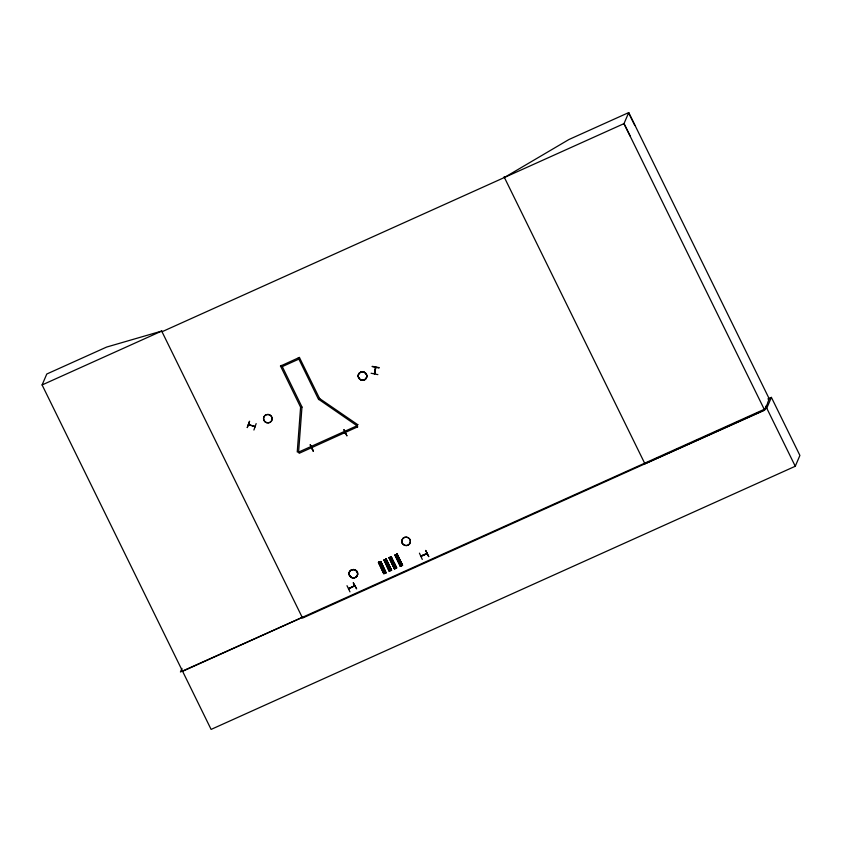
<?xml version="1.0" encoding="UTF-8"?>
<svg xmlns="http://www.w3.org/2000/svg" width="842" height="842" viewBox="0 0 842 842"><rect width="100%" height="100%" fill="white"/><g stroke="black" fill="none" stroke-linecap="round" stroke-linejoin="round"><path stroke-width="1.26" d="M375.764 367.375L374.574 373.995L375.795 367.196M354.619 585.685L348.599 588.863L354.787 585.695M354.345 586.19L354.819 586.064M344.967 432.714L344.473 433.398L345.062 432.872M345.167 433.135L344.42 433.072L345.125 432.714M427.178 553.668L420.989 556.457M357.829 424.578L357.019 425.778L298.594 452.101L297.247 451.975L300.615 406.97M357.661 426.841L299.173 453.301L298.594 452.101L301.962 407.096M372.217 366.586L379.026 367.975M375.448 367.396L374.322 373.806M377.869 374.616L371.08 373.248M383.184 568.834L382.805 568.034M388.699 566.266L388.52 565.645M393.193 563.256L393.109 564.151L393.835 564.014M247.264 427.536L249.579 421.21L247.306 427.547M248.59 424.379L249.127 424.347M254.484 426.294L254.905 426.947M256.157 423.61L253.905 430.03M767.872 398.971L771.398 397.382L799.9 455.438L795.269 466.257L211.11 729.414L42.1 384.941L46.784 374.016L106.576 347.083L161.685 331.074L162.022 331.737L623.996 123.627L628.732 112.586L769.272 398.908L767.851 402.223M248.674 424.189L248.474 424.694L255.052 426.568M301.899 407.223L300.562 407.096L280.481 365.944M281.691 365.396L301.773 406.56L300.562 407.096M282.28 366.596L298.878 359.113M298.289 357.913L318.371 399.076L319.644 398.392M280.428 366.081L299.499 357.376M181.956 668.401L180.43 671.979L302.236 617.397M182.651 671.274L766.767 408.202L771.398 397.382M357.608 426.978L357.019 425.778L318.886 399.466M310.33 444.829L313.224 451.091L310.288 444.85M311.961 447.923L312.466 447.47L311.845 447.807M312.045 447.923L312.329 447.418M343.946 429.746L346.957 435.914L343.968 429.746M346.999 585.685L349.967 591.863M348.662 588.369L354.65 585.874M349.188 588.674L348.609 588.558M353.261 582.874L356.629 588.874L353.345 582.832M381.437 568.466L383.542 567.519M381.994 569.56L384.068 568.687M382.457 570.602L384.562 569.655M383.363 572.497L385.447 571.581M387.425 567.14L389.53 566.192M379.952 561.835L385.415 573.013L386.131 572.697L380.805 561.519L385.868 572.823L380.658 561.551L378.574 562.467M387.92 568.108L389.993 567.234M388.446 569.287L390.541 568.371M388.815 570.045L390.909 569.087M392.067 563.677L394.161 562.761M392.614 564.803L394.719 563.856M393.109 565.771L395.182 564.898M393.635 566.95L395.74 565.992M394.551 568.803L389.025 557.783L391.298 556.762L390.709 557.057L396.087 568.203L396.761 567.908L391.109 556.878M397.95 561.025L400.055 560.077M398.487 562.161L400.592 561.204M396.045 568.224L396.645 567.887L394.688 568.803M398.992 563.13L401.066 562.245M399.518 564.298L401.623 563.351M399.897 565.014L401.981 564.098M402.329 565.403L400.234 566.298L400.971 565.982L395.487 554.836L400.697 566.108M419.432 553.152L422.295 559.435M421 555.941L427.241 553.51M427.147 553.299L421.432 555.888M428.694 556.541L425.673 550.384L428.704 556.594M161.685 331.074L302.562 618.07L764.547 409.949L766.431 405.528M766.188 406.612L767.725 403.034M388.604 565.771L387.73 565.898L388.183 566.55M388.709 566.234L388.173 566.582M393.824 564.045L393.182 563.287M399.74 560.898L398.95 560.709L399.255 561.561M318.823 399.603L319.581 398.529L299.447 357.503M383.205 568.803L382.268 568.455M399.371 561.593L399.761 560.867M420.947 556.13L421.379 555.941M378.384 562.572L379.121 562.245L378.416 562.561L383.72 573.739M389.172 571.286L384.015 560.004L386.257 559.067L391.572 570.244L390.888 570.55L385.404 559.383M384.247 559.941L383.868 560.109M385.52 559.393L386.11 559.099L391.593 570.244M389.614 557.488L395.077 568.634M396.919 554.257L401.971 565.561L402.644 565.266L397.171 554.11L394.909 555.131L400.287 566.277M396.992 554.225L402.518 565.298M378.753 562.361L384.457 573.423L378.974 562.277M385.404 573.013L380.258 561.73L385.457 572.992M389.362 571.181L384.015 560.004L389.899 570.971L389.351 571.171L391.456 570.223L385.962 559.13M401.918 565.571L396.771 554.289M504.411 177.494L568.929 139.519L628.732 112.586M358.629 377.805A4.336 4.199 23.2 0 1 362.818 371.859A4.336 4.199 23.2 0 1 366.081 378.511A4.336 4.199 23.2 0 1 358.629 377.805A4.347 4.199 23.2 0 1 362.818 371.848A4.347 4.199 23.2 0 1 366.091 378.511A4.347 4.199 23.2 0 1 358.618 377.805L358.629 377.774A4.315 4.168 23.2 0 1 362.849 371.817A4.315 4.168 23.2 0 1 366.091 378.426A4.315 4.168 23.2 0 1 358.681 377.732M380.1 561.835L380.795 561.53M385.552 559.383L386.246 559.077M389.057 557.772L389.751 557.467M390.856 556.972L396.235 568.118M394.93 555.12L395.624 554.815M396.614 554.394L397.308 554.089M384.163 573.56L378.942 562.309M394.94 568.676L394.393 568.939L389.172 557.699L394.677 568.813M400.96 565.982L400.424 566.192L395.087 555.015L400.56 566.161M42.1 384.941L161.769 331.032M764.652 410.18L644.951 463.826L504.074 176.82M310.288 444.913L313.277 451.091M380.005 561.93L379.31 562.109M389.751 558.804L391.835 557.899M395.635 556.162L397.719 555.246M379.111 563.603L381.205 562.688M384.562 561.151L386.646 560.235M386.141 572.697L383.92 573.591L378.574 562.456M385.994 572.718L384.005 573.623M400.834 566.024L395.487 554.836M372.259 366.333L379.089 367.628M248.516 424.389L254.979 426.726M319.581 398.529L357.776 424.715M628.595 112.902L634.784 125.311M630.195 136.036L623.996 123.627L764.547 409.949M766.767 408.202L795.269 466.257M397.035 554.152L402.381 565.382M391.151 556.794L396.498 568.024M391.035 556.909L396.456 568.045M390.583 557.046L389.951 557.32M385.699 559.277L391.172 570.423L385.668 559.309M383.015 571.697L385.099 570.781L383.015 571.697M386.899 565.971L388.983 565.056L386.899 565.971M394.014 567.666L396.098 566.75L394.014 567.666M263.946 420.432L263.925 420.442A4.347 4.199 23.2 0 0 271.429 421.126A4.315 4.168 23.2 0 0 268.166 414.475A4.347 4.199 23.2 0 0 263.956 420.421M402.202 543.122L402.181 543.132A4.315 4.178 23.2 0 0 409.675 543.774A4.315 4.178 23.2 0 0 406.423 537.154A4.315 4.178 23.2 0 0 402.244 543.079M402.255 543.069A4.315 4.168 23.2 0 0 409.665 543.764A4.315 4.168 23.2 0 0 406.423 537.154A4.315 4.168 23.2 0 0 402.255 543.069M349.483 575.518A4.315 4.178 23.2 0 0 356.913 576.212A4.315 4.178 23.2 0 0 353.661 569.592A4.315 4.178 23.2 0 0 349.514 575.454A4.315 4.178 23.2 0 0 356.945 576.149A4.315 4.178 23.2 0 0 353.693 569.529A4.315 4.168 23.2 0 0 349.525 575.444A4.315 4.168 23.2 0 0 356.934 576.149A4.315 4.168 23.2 0 0 353.693 569.539A4.315 4.178 23.2 0 0 349.483 575.518M271.429 421.126A4.347 4.199 23.2 0 0 268.156 414.464A4.315 4.168 23.2 0 0 263.999 420.379A4.315 4.168 23.2 0 0 271.408 421.074"/></g></svg>
